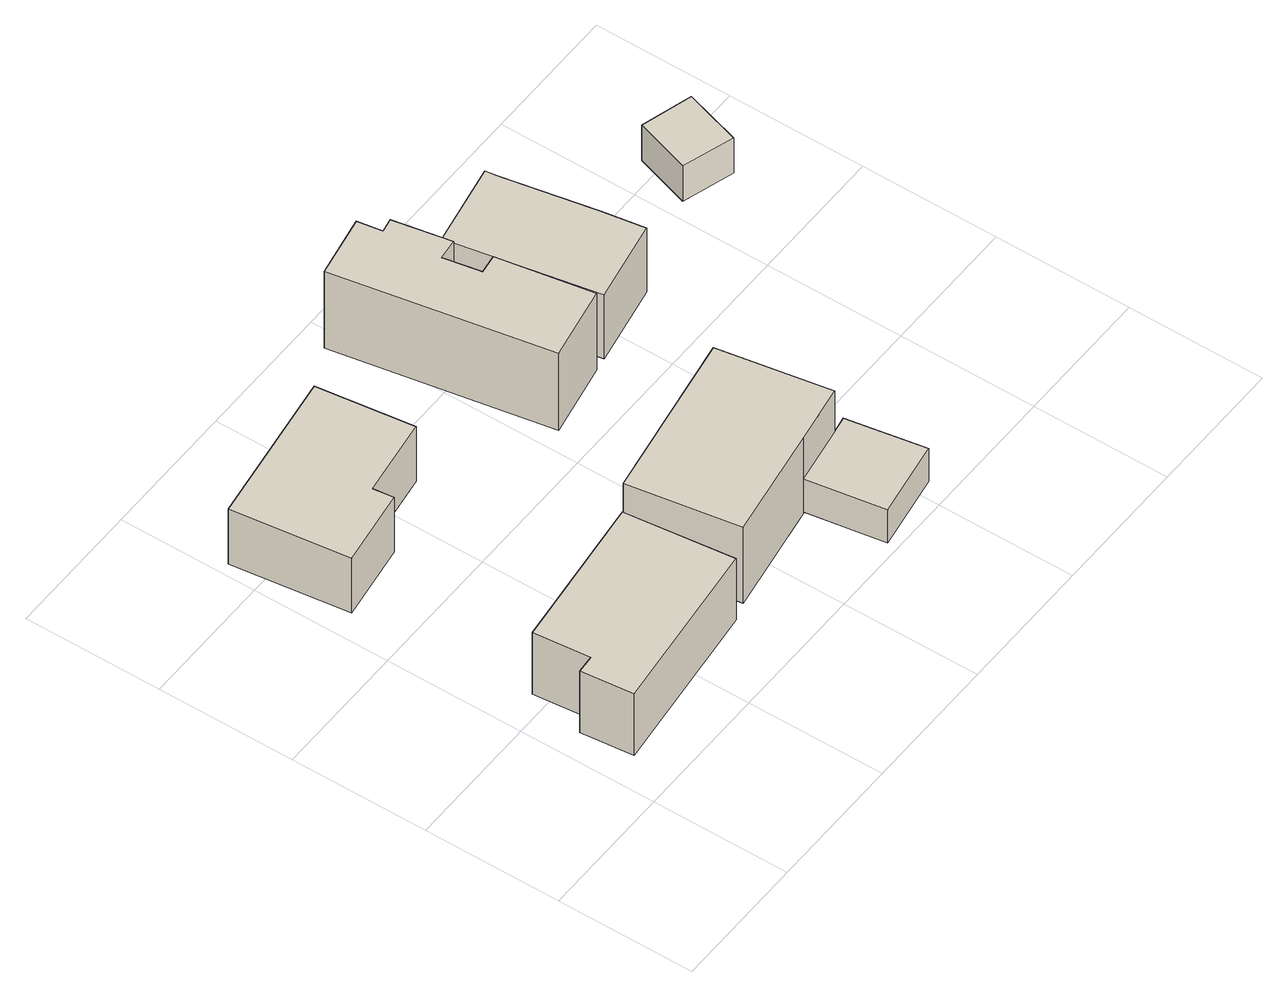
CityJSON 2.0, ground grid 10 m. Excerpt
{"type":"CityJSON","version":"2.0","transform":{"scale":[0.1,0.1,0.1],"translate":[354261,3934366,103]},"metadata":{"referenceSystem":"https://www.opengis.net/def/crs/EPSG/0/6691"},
"CityObjects":{
"building1":{"type":"Building","attributes":{"usage":"411","measuredHeight":7,"storeysAboveGround":2,"BuildingIDAttribute.prefecture":"14","BuildingIDAttribute.city":"14153","BuildingDetailAttribute.totalFloorArea":161.63,"BuildingDetailAttribute.buildingFootprintArea":80.82,"BuildingDetailAttribute.buildingStructureType":"601","BuildingDetailAttribute.buildingStructureOrgType":"1","BuildingDetailAttribute.orgUsage":"10","BuildingDetailAttribute.surveyYear":2015},"geometry":[{"type":"Solid","lod":"1","boundaries":[[[[0,1,2,3,4,5]],[[4,6,7,5]],[[3,8,6,4]],[[2,9,8,3]],[[1,10,9,2]],[[0,11,10,1]],[[5,7,11,0]],[[6,8,9,10,11,7]]]]}]},
"building2":{"type":"Building","attributes":{"usage":"411","measuredHeight":5.7,"storeysAboveGround":2,"BuildingIDAttribute.prefecture":"14","BuildingIDAttribute.city":"14153","BuildingDetailAttribute.totalFloorArea":161.11,"BuildingDetailAttribute.buildingFootprintArea":80.55,"BuildingDetailAttribute.buildingStructureType":"601","BuildingDetailAttribute.buildingStructureOrgType":"1","BuildingDetailAttribute.orgUsage":"10","BuildingDetailAttribute.surveyYear":2015},"geometry":[{"type":"Solid","lod":"1","boundaries":[[[[12,13,14,15,16,17]],[[16,18,19,17]],[[15,20,18,16]],[[14,21,20,15]],[[13,22,21,14]],[[12,23,22,13]],[[17,19,23,12]],[[18,20,21,22,23,19]]]]}]},
"building3":{"type":"Building","attributes":{"usage":"411","measuredHeight":8.2,"storeysAboveGround":2,"BuildingIDAttribute.prefecture":"14","BuildingIDAttribute.city":"14153","BuildingDetailAttribute.totalFloorArea":173.52,"BuildingDetailAttribute.buildingFootprintArea":86.76,"BuildingDetailAttribute.buildingStructureType":"601","BuildingDetailAttribute.buildingStructureOrgType":"1","BuildingDetailAttribute.orgUsage":"10","BuildingDetailAttribute.surveyYear":2015},"geometry":[{"type":"Solid","lod":"1","boundaries":[[[[24,25,26,27,28]],[[27,29,30,28]],[[26,31,29,27]],[[25,32,31,26]],[[24,33,32,25]],[[28,30,33,24]],[[29,31,32,33,30]]]]}]},
"building4":{"type":"Building","attributes":{"usage":"411","storeysAboveGround":1,"BuildingIDAttribute.prefecture":"14","BuildingIDAttribute.city":"14153","BuildingDetailAttribute.totalFloorArea":32.55,"BuildingDetailAttribute.buildingFootprintArea":32.55,"BuildingDetailAttribute.buildingStructureType":"601","BuildingDetailAttribute.buildingStructureOrgType":"1","BuildingDetailAttribute.orgUsage":"10","BuildingDetailAttribute.surveyYear":2015},"geometry":[{"type":"Solid","lod":"1","boundaries":[[[[34,35,36,37,38]],[[37,39,40,38]],[[36,41,39,37]],[[35,42,41,36]],[[34,43,42,35]],[[38,40,43,34]],[[39,41,42,43,40]]]]}]},
"building5":{"type":"Building","attributes":{"usage":"412","measuredHeight":7.5,"storeysAboveGround":2,"BuildingIDAttribute.prefecture":"14","BuildingIDAttribute.city":"14153","BuildingDetailAttribute.totalFloorArea":137.42,"BuildingDetailAttribute.buildingFootprintArea":68.71,"BuildingDetailAttribute.buildingStructureType":"601","BuildingDetailAttribute.buildingStructureOrgType":"1","BuildingDetailAttribute.orgUsage":"20","BuildingDetailAttribute.surveyYear":2015},"geometry":[{"type":"Solid","lod":"1","boundaries":[[[[44,45,46,47,48,49,50,51,52,53]],[[52,54,55,53]],[[51,56,54,52]],[[50,57,56,51]],[[49,58,57,50]],[[48,59,58,49]],[[47,60,59,48]],[[46,61,60,47]],[[45,62,61,46]],[[44,63,62,45]],[[53,55,63,44]],[[54,56,57,58,59,60,61,62,63,55]]]]}]},
"building6":{"type":"Building","attributes":{"usage":"411","measuredHeight":6.4,"storeysAboveGround":2,"BuildingIDAttribute.prefecture":"14","BuildingIDAttribute.city":"14153","BuildingDetailAttribute.totalFloorArea":114.48,"BuildingDetailAttribute.buildingFootprintArea":57.24,"BuildingDetailAttribute.buildingStructureType":"601","BuildingDetailAttribute.buildingStructureOrgType":"1","BuildingDetailAttribute.orgUsage":"10","BuildingDetailAttribute.surveyYear":2015},"geometry":[{"type":"Solid","lod":"1","boundaries":[[[[64,65,66,67,68,69]],[[68,70,71,69]],[[67,72,70,68]],[[66,73,72,67]],[[65,74,73,66]],[[64,75,74,65]],[[69,71,75,64]],[[70,72,73,74,75,71]]]]}]},
"building7":{"type":"Building","attributes":{"usage":"411","measuredHeight":3.3,"storeysAboveGround":2,"BuildingIDAttribute.prefecture":"14","BuildingIDAttribute.city":"14153","BuildingDetailAttribute.totalFloorArea":27.6,"BuildingDetailAttribute.buildingFootprintArea":13.8,"BuildingDetailAttribute.buildingStructureType":"601","BuildingDetailAttribute.buildingStructureOrgType":"1","BuildingDetailAttribute.orgUsage":"10","BuildingDetailAttribute.surveyYear":2015},"geometry":[{"type":"Solid","lod":"1","boundaries":[[[[76,77,78,79]],[[78,80,81,79]],[[77,82,80,78]],[[76,83,82,77]],[[79,81,83,76]],[[80,82,83,81]]]]}]}
},
"vertices":[
[20,29,6],[16,67,6],[29,68,6],[25,109,6],[138,122,6],[147,43,6],[138,122,62],[147,43,62],[25,109,62],[29,68,62],[16,67,62],[20,29,62],
[118,339,5],[127,269,5],[70,261,5],[72,246,5],[16,238,5],[5,323,5],[16,238,55],[5,323,55],[72,246,55],[70,261,55],[127,269,55],[118,339,55],
[273,150,3],[287,69,3],[244,62,3],[163,49,3],[150,130,3],[163,49,72],[150,130,72],[244,62,72],[287,69,72],[273,150,72],
[309,14,5],[253,5,5],[244,62,5],[287,69,5],[299,71,5],[287,69,35],[299,71,35],[244,62,35],[253,5,35],[309,14,35],
[214,224,2],[186,380,2],[231,388,2],[234,370,2],[244,372,2],[252,330,2],[237,328,2],[242,301,2],[256,303,2],[268,234,2],[256,303,72],[268,234,72],[242,301,72],[237,328,72],[252,330,72],[244,372,72],[234,370,72],[231,388,72],[186,380,72],[214,224,72],
[279,236,1],[259,344,1],[320,355,1],[321,347,1],[334,278,1],[339,247,1],[334,278,59],[339,247,59],[321,347,59],[320,355,59],[259,344,59],[279,236,59],
[450,261,0],[413,273,0],[426,313,0],[463,302,0],[426,313,32],[463,302,32],[413,273,32],[450,261,32]
]}
